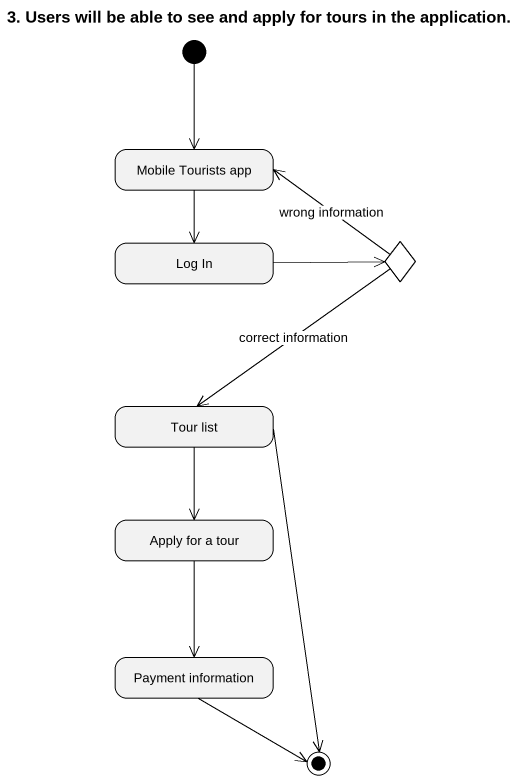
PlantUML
@startuml
title 3. Users will be able to see and apply for tours in the application.
hide empty description
state "Mobile Tourists app" as Mobile_Tourists_app
state "Log In" as Log_In
state choice1 <<choice>>
state "Tour list" as Tour_list
state "Apply for a tour" as Apply_for_a_tour
state "Payment information" as Payment_information
[*] --> Mobile_Tourists_app
Mobile_Tourists_app --> Log_In
Log_In -right-> choice1
choice1 -left-> Mobile_Tourists_app : wrong information
choice1 --> Tour_list : correct information
Tour_list --> Apply_for_a_tour
Apply_for_a_tour --> Payment_information
Tour_list --> [*]
Payment_information --> [*]
@enduml
